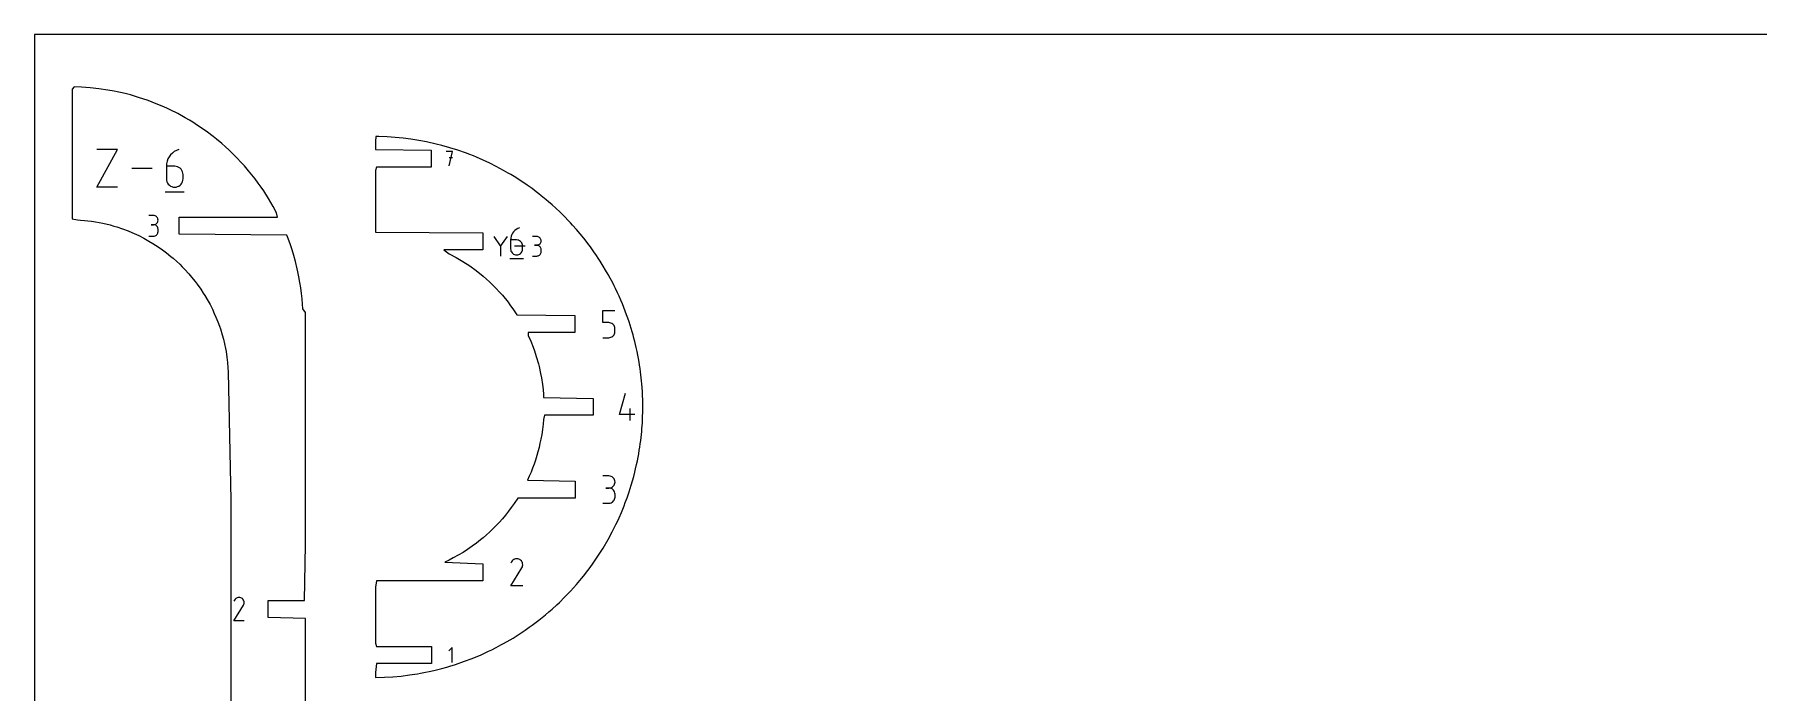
# Model space of a CAD drawing. Extents: x 0 to 1219, y 0 to 609.
# Drawn here: x 0 to 304.8, y 492.7 to 609 of the extents above; entities that cross this region are included whole.
import ezdxf

# ---------------------------------------------------------------- set-up
doc = ezdxf.new("R2010")
doc.units = 0

msp = doc.modelspace()

# ---------------------------------------------------------------- linework, layer by layer
at = {"layer": 'annotation', "color": 1}
for p, q in [((11.000138, 582.017109), (14.691417, 588.66508)), ((14.691417, 588.66508), (11.000138, 588.66508)), ((24.718922, 588.292864), (24.369663, 588.029485)), ((25.106999, 588.506513), (24.718922, 588.292864)), ((25.52991, 588.66508), (25.106999, 588.506513)), ((25.52991, 588.66508), (25.52991, 588.66508)), ((73.891268, 588.330586), (72.751278, 588.330586)), ((73.321354, 585.767016), (73.891268, 588.330586)), ((20.820028, 585.341094), (17.185031, 585.341094)), ((23.34508, 586.153986), (23.312391, 585.704636)), ((23.312391, 585.704636), (23.312391, 583.495038)), ((24.788653, 585.704636), (23.312391, 585.704636)), ((23.440489, 586.585723), (23.34508, 586.153986)), ((23.594636, 586.994494), (23.440489, 586.585723)), ((23.803537, 587.374947), (23.594636, 586.994494)), ((24.063207, 587.721728), (23.803537, 587.374947)), ((24.369663, 588.029485), (24.063207, 587.721728)), ((25.054162, 585.680941), (24.788653, 585.704636)), ((25.303997, 585.612606), (25.054162, 585.680941)), ((25.534002, 585.503749), (25.303997, 585.612606)), ((25.740023, 585.358493), (25.534002, 585.503749)), ((25.917903, 585.180959), (25.740023, 585.358493)), ((26.063487, 584.975268), (25.917903, 585.180959)), ((73.891268, 587.188989), (73.321354, 587.188989)), ((23.312391, 583.495038), (23.312391, 583.495038)), ((23.312391, 583.495038), (23.336226, 583.229472)), ((23.336226, 583.229472), (23.404925, 582.979483)), ((23.404925, 582.979483), (23.514282, 582.749256)), ((23.514282, 582.749256), (23.660089, 582.542973)), ((23.660089, 582.542973), (23.838141, 582.364816)), ((23.838141, 582.364816), (24.04423, 582.218968)), ((24.04423, 582.218968), (24.27415, 582.109613)), ((24.27415, 582.109613), (24.523693, 582.040932)), ((25.054162, 582.040932), (25.303997, 582.109613)), ((25.303997, 582.109613), (25.534002, 582.218968)), ((25.534002, 582.218968), (25.740023, 582.364816)), ((25.740023, 582.364816), (25.917903, 582.542973)), ((25.917903, 582.542973), (26.063487, 582.749256)), ((26.172621, 584.74554), (26.063487, 584.975268)), ((26.063487, 582.749256), (26.172621, 582.979483)), ((26.241148, 584.495897), (26.172621, 584.74554)), ((26.172621, 582.979483), (26.241148, 583.229472)), ((26.264914, 584.230459), (26.241148, 584.495897)), ((26.241148, 583.229472), (26.264914, 583.495038)), ((26.264914, 583.495038), (26.264914, 584.230459)), ((26.264914, 584.230459), (26.264914, 584.230459)), ((14.691417, 582.017109), (11.000138, 582.017109)), ((23.127494, 581.186113), (26.451479, 581.186113)), ((24.523693, 582.040932), (24.788653, 582.017109)), ((24.788653, 582.017109), (25.054162, 582.040932)), ((24.788653, 582.017109), (24.788653, 582.017109)), ((21.02289, 577.014168), (20.209131, 577.014168)), ((21.169247, 577.001031), (21.02289, 577.014168)), ((21.306964, 576.963173), (21.169247, 577.001031)), ((21.43375, 576.902922), (21.306964, 576.963173)), ((21.547314, 576.822607), (21.43375, 576.902922)), ((21.645367, 576.724556), (21.547314, 576.822607)), ((21.725618, 576.611097), (21.645367, 576.724556)), ((21.785775, 576.484558), (21.725618, 576.611097)), ((21.82355, 576.347269), (21.785775, 576.484558)), ((21.785775, 575.917339), (21.82355, 576.055161)), ((21.83665, 576.201557), (21.82355, 576.347269)), ((21.82355, 576.055161), (21.83665, 576.201557)), ((21.83665, 576.201557), (21.83665, 576.201557)), ((20.209131, 573.353972), (21.02289, 573.353972)), ((21.02289, 575.386648), (20.615436, 575.386648)), ((20.615436, 575.386648), (21.02289, 575.386648)), ((21.02289, 575.386648), (21.169247, 575.399788)), ((21.169247, 575.373511), (21.02289, 575.386648)), ((21.02289, 575.386648), (21.02289, 575.386648)), ((21.02289, 573.353972), (21.169247, 573.367101)), ((21.02289, 573.353972), (21.02289, 573.353972)), ((21.169247, 575.399788), (21.306964, 575.437668)), ((21.306964, 575.335653), (21.169247, 575.373511)), ((21.169247, 573.367101), (21.306964, 573.40494)), ((21.306964, 575.437668), (21.43375, 575.497978)), ((21.43375, 575.275403), (21.306964, 575.335653)), ((21.306964, 573.40494), (21.43375, 573.465166)), ((21.43375, 575.497978), (21.547314, 575.57841)), ((21.547314, 575.195087), (21.43375, 575.275403)), ((21.43375, 573.465166), (21.547314, 573.545457)), ((21.547314, 575.57841), (21.645367, 575.676654)), ((21.645367, 575.097036), (21.547314, 575.195087)), ((21.547314, 573.545457), (21.645367, 573.643489)), ((21.645367, 575.676654), (21.725618, 575.7904)), ((21.725618, 574.983577), (21.645367, 575.097036)), ((21.645367, 573.643489), (21.725618, 573.756941)), ((21.725618, 575.7904), (21.785775, 575.917339)), ((21.785775, 574.857038), (21.725618, 574.983577)), ((21.725618, 573.756941), (21.785775, 573.883489)), ((21.82355, 574.719749), (21.785775, 574.857038)), ((21.785775, 573.883489), (21.82355, 574.02081)), ((21.83665, 574.574037), (21.82355, 574.719749)), ((21.82355, 574.02081), (21.83665, 574.166583)), ((21.83665, 574.166583), (21.83665, 574.574037)), ((21.83665, 574.574037), (21.83665, 574.574037)), ((82.404913, 571.628002), (81.256293, 573.289063)), ((83.553316, 573.289063), (82.404913, 571.628002)), ((84.182178, 573.017409), (84.158576, 572.692967)), ((84.251066, 573.329134), (84.182178, 573.017409)), ((84.362364, 573.624277), (84.251066, 573.329134)), ((84.513195, 573.898973), (84.362364, 573.624277)), ((84.700683, 574.149358), (84.513195, 573.898973)), ((84.921952, 574.371566), (84.700683, 574.149358)), ((85.174126, 574.561732), (84.921952, 574.371566)), ((85.454327, 574.715992), (85.174126, 574.561732)), ((85.75968, 574.830481), (85.454327, 574.715992)), ((85.75968, 574.830481), (85.75968, 574.830481)), ((88.783542, 573.28496), (88.018875, 573.28496)), ((88.921069, 573.272615), (88.783542, 573.28496)), ((89.050478, 573.237041), (88.921069, 573.272615)), ((89.169615, 573.180425), (89.050478, 573.237041)), ((89.276328, 573.104956), (89.169615, 573.180425)), ((89.368466, 573.01282), (89.276328, 573.104956)), ((89.443875, 572.906205), (89.368466, 573.01282)), ((82.404913, 571.761673), (82.404913, 569.845363)), ((84.158576, 572.692967), (84.158576, 571.097583)), ((85.224473, 572.692967), (84.158576, 572.692967)), ((84.158576, 571.097583), (84.158576, 571.097583)), ((84.158576, 571.097583), (84.175785, 570.905837)), ((84.175785, 570.905837), (84.225387, 570.72534)), ((84.225387, 570.72534), (84.304346, 570.55911)), ((84.304346, 570.55911), (84.409622, 570.410168)), ((84.409622, 570.410168), (84.53818, 570.281534)), ((84.53818, 570.281534), (84.686981, 570.176229)), ((84.686981, 570.176229), (84.852989, 570.097271)), ((86.727893, 571.567213), (84.845055, 571.567213)), ((84.852989, 570.097271), (85.033165, 570.047682)), ((85.033165, 570.047682), (85.224473, 570.030481)), ((85.416177, 572.675859), (85.224473, 572.692967)), ((85.224473, 570.030481), (85.416177, 570.047682)), ((85.224473, 570.030481), (85.224473, 570.030481)), ((85.596564, 572.626519), (85.416177, 572.675859)), ((85.416177, 570.047682), (85.596564, 570.097271)), ((85.762634, 572.547922), (85.596564, 572.626519)), ((85.596564, 570.097271), (85.762634, 570.176229)), ((85.911386, 572.443044), (85.762634, 572.547922)), ((85.762634, 570.176229), (85.911386, 570.281534)), ((86.03982, 572.31486), (85.911386, 572.443044)), ((85.911386, 570.281534), (86.03982, 570.410168)), ((86.144935, 572.166345), (86.03982, 572.31486)), ((86.03982, 570.410168), (86.144935, 570.55911)), ((86.223733, 572.000476), (86.144935, 572.166345)), ((86.144935, 570.55911), (86.223733, 570.72534)), ((86.273211, 571.820227), (86.223733, 572.000476)), ((86.223733, 570.72534), (86.273211, 570.905837)), ((86.290371, 571.628575), (86.273211, 571.820227)), ((86.273211, 570.905837), (86.290371, 571.097583)), ((86.290371, 571.097583), (86.290371, 571.628575)), ((86.290371, 571.628575), (86.290371, 571.628575)), ((88.783542, 571.755626), (88.400669, 571.755626)), ((88.400669, 571.755626), (88.783542, 571.755626)), ((88.783542, 571.755626), (88.921069, 571.767973)), ((88.921069, 571.743282), (88.783542, 571.755626)), ((88.783542, 571.755626), (88.783542, 571.755626)), ((88.921069, 571.767973), (89.050478, 571.803568)), ((89.050478, 571.707708), (88.921069, 571.743282)), ((88.921069, 569.857916), (89.050478, 569.893472)), ((89.050478, 571.803568), (89.169615, 571.86024)), ((89.169615, 571.651092), (89.050478, 571.707708)), ((89.050478, 569.893472), (89.169615, 569.950065)), ((89.169615, 571.86024), (89.276328, 571.93582)), ((89.276328, 571.575622), (89.169615, 571.651092)), ((89.169615, 569.950065), (89.276328, 570.025512)), ((89.276328, 571.93582), (89.368466, 572.028136)), ((89.368466, 571.483486), (89.276328, 571.575622)), ((89.276328, 570.025512), (89.368466, 570.11763)), ((89.368466, 572.028136), (89.443875, 572.13502)), ((89.443875, 571.376872), (89.368466, 571.483486)), ((89.368466, 570.11763), (89.443875, 570.224237)), ((89.500403, 572.787301), (89.443875, 572.906205)), ((89.443875, 572.13502), (89.500403, 572.254301)), ((89.500403, 571.257967), (89.443875, 571.376872)), ((89.443875, 570.224237), (89.500403, 570.34315)), ((89.535899, 572.658294), (89.500403, 572.787301)), ((89.500403, 572.254301), (89.535899, 572.383808)), ((89.535899, 571.12896), (89.500403, 571.257967)), ((89.500403, 570.34315), (89.535899, 570.472187)), ((89.548209, 572.521373), (89.535899, 572.658294)), ((89.535899, 572.383808), (89.548209, 572.521373)), ((89.548209, 570.992039), (89.535899, 571.12896)), ((89.535899, 570.472187), (89.548209, 570.609166)), ((89.548209, 572.521373), (89.548209, 572.521373)), ((89.548209, 570.609166), (89.548209, 570.992039)), ((89.548209, 570.992039), (89.548209, 570.992039)), ((84.025075, 569.430481), (86.425075, 569.430481)), ((88.018875, 569.845579), (88.783542, 569.845579)), ((88.783542, 569.845579), (88.921069, 569.857916)), ((88.783542, 569.845579), (88.783542, 569.845579)), ((100.470558, 558.074647), (100.470558, 560.212162)), ((100.470558, 560.212162), (102.602353, 560.212162)), ((101.536455, 558.074647), (100.470558, 558.074647)), ((101.727842, 558.057539), (101.536455, 558.074647)), ((101.908061, 558.008199), (101.727842, 558.057539)), ((102.074081, 557.929602), (101.908061, 558.008199)), ((102.222872, 557.824724), (102.074081, 557.929602)), ((102.351405, 557.69654), (102.222872, 557.824724)), ((102.45665, 557.548026), (102.351405, 557.69654)), ((100.470558, 555.412162), (101.536455, 555.412162)), ((101.536455, 555.412162), (101.727763, 555.429362)), ((101.536455, 555.412162), (101.536455, 555.412162)), ((101.727763, 555.429362), (101.907939, 555.478952)), ((101.907939, 555.478952), (102.073947, 555.557909)), ((102.073947, 555.557909), (102.222748, 555.663215)), ((102.222748, 555.663215), (102.351306, 555.791848)), ((102.351306, 555.791848), (102.456583, 555.94079)), ((102.456583, 555.94079), (102.535541, 556.10702)), ((102.535576, 557.382156), (102.45665, 557.548026)), ((102.535541, 556.10702), (102.585143, 556.287518)), ((102.585153, 557.201908), (102.535576, 557.382156)), ((102.585143, 556.287518), (102.602353, 556.479263)), ((102.602353, 557.010255), (102.585153, 557.201908)), ((102.602353, 556.479263), (102.602353, 557.010255)), ((102.602353, 557.010255), (102.602353, 557.010255)), ((103.435228, 541.860943), (104.49962, 545.593842)), ((105.301526, 540.793842), (105.301526, 542.925637)), ((106.100423, 541.860943), (103.435228, 541.860943)), ((101.554935, 530.969953), (100.489037, 530.969953)), ((101.746639, 530.952746), (101.554935, 530.969953)), ((101.927026, 530.903158), (101.746639, 530.952746)), ((102.093095, 530.824239), (101.927026, 530.903158)), ((102.241847, 530.719039), (102.093095, 530.824239)), ((102.370281, 530.590607), (102.241847, 530.719039)), ((102.475397, 530.441994), (102.370281, 530.590607)), ((102.554194, 530.276248), (102.475397, 530.441994)), ((102.603673, 530.096421), (102.554194, 530.276248)), ((101.554935, 528.838159), (101.021233, 528.838159)), ((101.021233, 528.838159), (101.554935, 528.838159)), ((101.554935, 528.838159), (101.746639, 528.85537)), ((101.746639, 528.820951), (101.554935, 528.838159)), ((101.554935, 528.838159), (101.554935, 528.838159)), ((101.746639, 528.85537), (101.927026, 528.904987)), ((101.927026, 528.771364), (101.746639, 528.820951)), ((101.927026, 528.904987), (102.093095, 528.983984)), ((102.093095, 528.692444), (101.927026, 528.771364)), ((102.093095, 528.983984), (102.241847, 529.089337)), ((102.241847, 528.587244), (102.093095, 528.692444)), ((102.241847, 529.089337), (102.370281, 529.218021)), ((102.370281, 528.458812), (102.241847, 528.587244)), ((102.370281, 529.218021), (102.475397, 529.36701)), ((102.475397, 528.310199), (102.370281, 528.458812)), ((102.475397, 529.36701), (102.554194, 529.53328)), ((102.554194, 528.144453), (102.475397, 528.310199)), ((102.554194, 529.53328), (102.603673, 529.713805)), ((102.603673, 527.964626), (102.554194, 528.144453)), ((102.620832, 529.905561), (102.603673, 530.096421)), ((102.603673, 529.713805), (102.620832, 529.905561)), ((102.620832, 527.773766), (102.603673, 527.964626)), ((102.603673, 527.049126), (102.620832, 527.240065)), ((102.620832, 529.905561), (102.620832, 529.905561)), ((102.620832, 527.240065), (102.620832, 527.773766)), ((102.620832, 527.773766), (102.620832, 527.773766)), ((100.489037, 526.175673), (101.554935, 526.175673)), ((101.554935, 526.175673), (101.746639, 526.19287)), ((101.554935, 526.175673), (101.554935, 526.175673)), ((101.746639, 526.19287), (101.927026, 526.242433)), ((101.927026, 526.242433), (102.093095, 526.32132)), ((102.093095, 526.32132), (102.241847, 526.426488)), ((102.241847, 526.426488), (102.370281, 526.554895)), ((102.370281, 526.554895), (102.475397, 526.703498)), ((102.475397, 526.703498), (102.554194, 526.869256)), ((102.554194, 526.869256), (102.603673, 527.049126)), ((84.31886, 515.823462), (84.178887, 515.554956)), ((84.429939, 515.980974), (84.31886, 515.823462)), ((84.56321, 516.112461), (84.429939, 515.980974)), ((84.714618, 516.216868), (84.56321, 516.112461)), ((84.88011, 516.293143), (84.714618, 516.216868)), ((85.055634, 516.340233), (84.88011, 516.293143)), ((85.237137, 516.357085), (85.055634, 516.340233)), ((85.420564, 516.342647), (85.237137, 516.357085)), ((85.601863, 516.295865), (85.420564, 516.342647)), ((85.776981, 516.215686), (85.601863, 516.295865)), ((85.933605, 516.104468), (85.776981, 516.215686)), ((85.776981, 516.215686), (85.776981, 516.215686)), ((86.06456, 515.971007), (85.933605, 516.104468)), ((86.168681, 515.819393), (86.06456, 515.971007)), ((86.244803, 515.653717), (86.168681, 515.819393)), ((86.291764, 515.478069), (86.244803, 515.653717)), ((86.246024, 514.932197), (86.293538, 515.113219)), ((86.308397, 515.296539), (86.291764, 515.478069)), ((86.293538, 515.113219), (86.308397, 515.296539)), ((84.175877, 511.557163), (86.145725, 514.728366)), ((86.145725, 514.728366), (86.14808, 514.73128)), ((86.145725, 514.728366), (86.145725, 514.728366)), ((86.14808, 514.73128), (86.150339, 514.734219)), ((86.150339, 514.734219), (86.152515, 514.737207)), ((86.152515, 514.737207), (86.154625, 514.74027)), ((86.154625, 514.74027), (86.156682, 514.743431)), ((86.156682, 514.743431), (86.158703, 514.746717)), ((86.158703, 514.746717), (86.160701, 514.750151)), ((86.160701, 514.750151), (86.162691, 514.753759)), ((86.162691, 514.753759), (86.164689, 514.757565)), ((86.164689, 514.757565), (86.246024, 514.932197)), ((86.164689, 514.757565), (86.164689, 514.757565)), ((35.357949, 509.054206), (35.237841, 508.823806)), ((35.453264, 509.189364), (35.357949, 509.054206)), ((35.56762, 509.30219), (35.453264, 509.189364)), ((35.697541, 509.391779), (35.56762, 509.30219)), ((35.839547, 509.45723), (35.697541, 509.391779)), ((35.990161, 509.497637), (35.839547, 509.45723)), ((36.145904, 509.512098), (35.990161, 509.497637)), ((36.303299, 509.499708), (36.145904, 509.512098)), ((36.458869, 509.459565), (36.303299, 509.499708)), ((36.609134, 509.390765), (36.458869, 509.459565)), ((36.74353, 509.295331), (36.609134, 509.390765)), ((36.609134, 509.390765), (36.609134, 509.390765)), ((36.8559, 509.180811), (36.74353, 509.295331)), ((36.945244, 509.050714), (36.8559, 509.180811)), ((37.010563, 508.908551), (36.945244, 509.050714)), ((86.307672, 511.557163), (84.175877, 511.557163)), ((35.235258, 505.393378), (36.925546, 508.114525)), ((36.925546, 508.114525), (36.927567, 508.117026)), ((36.925546, 508.114525), (36.925546, 508.114525)), ((36.927567, 508.117026), (36.929505, 508.119547)), ((36.929505, 508.119547), (36.931372, 508.122112)), ((36.931372, 508.122112), (36.933183, 508.12474)), ((36.933183, 508.12474), (36.934948, 508.127453)), ((36.934948, 508.127453), (36.936682, 508.130272)), ((36.936682, 508.130272), (36.938396, 508.133219)), ((36.938396, 508.133219), (36.940104, 508.136314)), ((36.940104, 508.136314), (36.941819, 508.13958)), ((36.941819, 508.13958), (37.011611, 508.289429)), ((36.941819, 508.13958), (36.941819, 508.13958)), ((37.050859, 508.757831), (37.010563, 508.908551)), ((37.011611, 508.289429), (37.052382, 508.44476)), ((37.065131, 508.602064), (37.050859, 508.757831)), ((37.052382, 508.44476), (37.065131, 508.602064)), ((37.06451, 505.393378), (35.235258, 505.393378)), ((73.836337, 500.685856), (73.237439, 500.086788)), ((73.836337, 497.99191), (73.836337, 500.685856))]:
    msp.add_line(p, q, dxfattribs=at)
at = {"layer": 'boundary', "color": 5}
for p, q in [((7.018888, 599.751689), (6.6675, 599.335438)), ((6.6675, 599.335438), (6.6675, 596.833655)), ((8.301111, 599.705002), (7.018888, 599.751689)), ((9.824464, 599.592948), (8.301111, 599.705002)), ((11.380378, 599.419189), (9.824464, 599.592948)), ((12.970109, 599.17947), (11.380378, 599.419189)), ((14.086742, 598.978997), (12.970109, 599.17947)), ((14.595226, 598.869104), (14.086742, 598.978997)), ((15.526262, 598.667889), (14.595226, 598.869104)), ((16.257601, 598.48282), (15.526262, 598.667889)), ((16.957921, 598.305593), (16.257601, 598.48282)), ((18.380557, 597.892388), (16.957921, 598.305593)), ((20.121403, 597.308178), (18.380557, 597.892388)), ((6.6675, 596.833655), (6.6675, 594.352838)), ((6.6675, 594.352838), (6.6675, 593.767638)), ((21.515796, 596.772586), (20.121403, 597.308178)), ((22.582481, 596.330029), (21.515796, 596.772586)), ((23.392189, 595.961096), (22.582481, 596.330029)), ((23.957252, 595.703637), (23.392189, 595.961096)), ((25.335435, 595.016867), (23.957252, 595.703637)), ((26.661132, 594.284499), (25.335435, 595.016867)), ((27.42036, 593.831152), (26.661132, 594.284499)), ((6.6675, 593.767638), (6.6675, 591.932156)), ((6.6675, 591.932156), (6.6675, 591.097278)), ((27.987989, 593.492214), (27.42036, 593.831152)), ((28.842891, 592.942549), (27.987989, 593.492214)), ((29.654336, 592.390583), (28.842891, 592.942549)), ((30.586026, 591.731628), (29.654336, 592.390583)), ((31.581017, 590.97829), (30.586026, 591.731628)), ((6.6675, 591.097278), (6.6675, 589.568551)), ((6.6675, 589.568551), (6.6675, 588.323916)), ((6.6675, 588.323916), (6.6675, 587.259267)), ((32.177179, 590.497995), (31.581017, 590.97829)), ((33.102672, 589.729864), (32.177179, 590.497995)), ((33.77286, 589.136921), (33.102672, 589.729864)), ((34.327852, 588.63219), (33.77286, 589.136921)), ((35.592341, 587.404421), (34.327852, 588.63219)), ((60.329996, 590.991456), (60.288522, 590.098008)), ((60.288522, 590.098008), (60.288522, 588.698801)), ((60.288522, 588.698801), (70.117212, 588.548801)), ((60.886498, 590.975614), (60.329996, 590.991456)), ((62.327985, 590.918431), (60.886498, 590.975614)), ((63.753354, 590.819164), (62.327985, 590.918431)), ((65.161822, 590.67915), (63.753354, 590.819164)), ((66.552631, 590.499732), (65.161822, 590.67915)), ((67.924985, 590.282235), (66.552631, 590.499732)), ((69.27817, 590.02801), (67.924985, 590.282235)), ((70.995381, 589.643094), (69.27817, 590.02801)), ((70.117212, 588.548801), (70.117212, 585.548801)), ((72.001579, 589.39055), (70.995381, 589.643094)), ((73.414005, 588.989807), (72.001579, 589.39055)), ((74.815034, 588.545703), (73.414005, 588.989807)), ((76.203503, 588.058623), (74.815034, 588.545703)), ((6.6675, 587.259267), (6.6675, 586.245728)), ((6.6675, 586.245728), (6.6675, 585.001786)), ((36.7068, 586.223958), (35.592341, 587.404421)), ((37.111538, 585.768789), (36.7068, 586.223958)), ((37.85862, 584.902258), (37.111538, 585.768789)), ((60.438523, 585.548801), (60.288523, 584.944139)), ((70.117212, 585.548801), (60.438523, 585.548801)), ((76.947243, 587.772084), (76.203503, 588.058623)), ((77.578274, 587.528968), (76.947243, 587.772084)), ((78.145166, 587.290613), (77.578274, 587.528968)), ((79.31863, 586.783519), (78.145166, 587.290613)), ((80.467119, 586.252455), (79.31863, 586.783519)), ((81.609011, 585.688383), (80.467119, 586.252455)), ((82.917677, 584.985163), (81.609011, 585.688383)), ((6.6675, 585.001786), (6.6675, 584.208516)), ((6.6675, 584.208516), (6.6675, 582.793901)), ((6.6675, 582.793901), (6.6675, 582.210336)), ((6.6675, 582.210336), (6.6675, 580.249456)), ((38.413463, 584.21957), (37.85862, 584.902258)), ((38.984048, 583.494131), (38.413463, 584.21957)), ((39.537841, 582.747704), (38.984048, 583.494131)), ((40.082127, 581.988149), (39.537841, 582.747704)), ((60.288523, 584.944139), (60.288522, 583.867774)), ((60.288522, 583.867774), (60.288523, 582.402466)), ((60.288523, 582.402466), (60.288523, 580.943624)), ((83.753932, 584.502799), (82.917677, 584.985163)), ((84.207048, 584.241438), (83.753932, 584.502799)), ((84.796265, 583.877608), (84.207048, 584.241438)), ((85.811691, 583.236512), (84.796265, 583.877608)), ((87.073237, 582.389274), (85.811691, 583.236512)), ((87.948874, 581.765963), (87.073237, 582.389274)), ((6.6675, 580.249456), (6.6675, 578.324285)), ((40.516903, 581.345219), (40.082127, 581.988149)), ((41.376962, 580.00516), (40.516903, 581.345219)), ((42.192694, 578.622307), (41.376962, 580.00516)), ((60.288523, 580.943624), (60.288523, 579.932116)), ((60.288523, 579.932116), (60.288523, 579.18646)), ((60.288523, 579.18646), (60.288523, 577.532153)), ((88.68999, 581.204483), (87.948874, 581.765963)), ((89.150581, 580.855531), (88.68999, 581.204483)), ((89.593412, 580.498942), (89.150581, 580.855531)), ((90.469161, 579.786716), (89.593412, 580.498942)), ((90.859351, 579.453134), (90.469161, 579.786716)), ((91.479642, 578.915659), (90.859351, 579.453134)), ((6.6675, 578.324285), (6.6675, 576.433443)), ((6.6675, 576.433443), (7.617483, 576.22182)), ((7.617483, 576.22182), (8.143973, 576.197087)), ((8.143973, 576.197087), (8.862899, 576.129483)), ((8.862899, 576.129483), (9.454879, 576.073827)), ((9.454879, 576.073827), (10.069249, 575.987022)), ((10.069249, 575.987022), (10.762332, 575.889084)), ((25.604053, 573.686138), (25.604053, 576.686138)), ((25.604053, 576.686138), (42.984429, 576.686138)), ((42.800235, 577.488221), (42.192694, 578.622307)), ((42.984429, 576.686138), (42.800235, 577.488221)), ((60.288523, 577.532153), (60.288523, 575.201531)), ((92.133654, 578.314502), (91.479642, 578.915659)), ((92.924168, 577.570238), (92.133654, 578.314502)), ((93.70315, 576.81041), (92.924168, 577.570238)), ((94.420401, 576.059), (93.70315, 576.81041)), ((94.772997, 575.689615), (94.420401, 576.059)), ((10.762332, 575.889084), (12.064991, 575.643062)), ((12.064991, 575.643062), (13.361459, 575.336024)), ((13.361459, 575.336024), (14.003496, 575.152843)), ((14.003496, 575.152843), (14.535219, 574.995711)), ((14.535219, 574.995711), (15.55966, 574.646753)), ((15.55966, 574.646753), (16.553953, 574.270173)), ((16.553953, 574.270173), (17.200251, 574.012964)), ((17.200251, 574.012964), (18.449986, 573.449946)), ((18.449986, 573.449946), (19.34975, 572.979562)), ((19.34975, 572.979562), (20.217511, 572.496286)), ((44.599431, 573.536138), (25.604053, 573.686138)), ((44.820515, 572.972394), (44.599431, 573.536138)), ((45.241809, 571.808706), (44.820515, 572.972394)), ((60.288523, 575.201531), (60.288523, 574.080481)), ((60.288523, 574.080481), (79.225075, 573.930481)), ((79.225075, 573.930481), (79.225075, 570.930481)), ((95.127001, 575.296724), (94.772997, 575.689615)), ((95.813716, 574.53424), (95.127001, 575.296724)), ((96.458103, 573.764761), (95.813716, 574.53424)), ((97.083752, 572.99922), (96.458103, 573.764761)), ((97.490608, 572.484467), (97.083752, 572.99922)), ((20.217511, 572.496286), (20.935016, 572.080034)), ((20.935016, 572.080034), (21.866028, 571.471297)), ((21.866028, 571.471297), (22.642947, 570.924483)), ((22.642947, 570.924483), (23.349634, 570.410995)), ((23.349634, 570.410995), (24.113548, 569.784926)), ((45.535644, 570.91248), (45.241809, 571.808706)), ((45.83939, 569.921328), (45.535644, 570.91248)), ((46.1338, 568.86202), (45.83939, 569.921328)), ((79.225075, 570.930481), (72.334446, 570.930481)), ((72.334446, 570.930481), (73.324876, 570.239664)), ((73.324876, 570.239664), (74.556038, 569.586492)), ((97.804329, 572.080895), (97.490608, 572.484467)), ((98.255787, 571.465381), (97.804329, 572.080895)), ((98.873857, 570.612711), (98.255787, 571.465381)), ((99.327202, 569.945517), (98.873857, 570.612711)), ((99.668386, 569.443404), (99.327202, 569.945517)), ((24.113548, 569.784926), (24.530557, 569.440795)), ((24.530557, 569.440795), (25.183372, 568.857031)), ((25.183372, 568.857031), (25.692211, 568.380675)), ((25.692211, 568.380675), (26.107847, 567.960507)), ((26.107847, 567.960507), (26.595681, 567.467369)), ((26.595681, 567.467369), (27.301621, 566.679659)), ((46.438413, 567.598274), (46.1338, 568.86202)), ((46.557524, 567.073307), (46.438413, 567.598274)), ((46.745838, 566.15856), (46.557524, 567.073307)), ((74.556038, 569.586492), (75.723915, 568.904728)), ((75.723915, 568.904728), (76.970656, 568.08396)), ((76.970656, 568.08396), (78.081534, 567.28556)), ((78.081534, 567.28556), (79.313233, 566.295235)), ((100.010048, 568.909789), (99.668386, 569.443404)), ((100.551, 568.048765), (100.010048, 568.909789)), ((100.96349, 567.351336), (100.551, 568.048765)), ((101.399676, 566.598825), (100.96349, 567.351336)), ((27.301621, 566.679659), (27.777284, 566.135846)), ((27.777284, 566.135846), (28.391827, 565.355985)), ((28.391827, 565.355985), (28.777846, 564.856263)), ((28.777846, 564.856263), (29.382399, 563.995032)), ((29.382399, 563.995032), (29.84131, 563.301794)), ((46.929977, 565.148727), (46.745838, 566.15856)), ((47.068345, 564.230321), (46.929977, 565.148727)), ((47.197254, 563.223839), (47.068345, 564.230321)), ((79.313233, 566.295235), (79.929964, 565.757415)), ((79.929964, 565.757415), (80.454431, 565.281981)), ((80.454431, 565.281981), (81.450404, 564.309864)), ((81.450404, 564.309864), (82.344434, 563.34225)), ((101.771054, 565.917398), (101.399676, 566.598825)), ((102.213713, 565.087589), (101.771054, 565.917398)), ((102.462182, 564.591494), (102.213713, 565.087589)), ((102.700158, 564.105419), (102.462182, 564.591494)), ((103.06061, 563.359849), (102.700158, 564.105419)), ((29.84131, 563.301794), (30.122294, 562.862917)), ((30.122294, 562.862917), (30.68555, 561.886197)), ((30.68555, 561.886197), (31.026634, 561.27676)), ((31.026634, 561.27676), (31.441214, 560.444456)), ((47.299494, 562.253772), (47.197254, 563.223839)), ((47.375241, 561.344598), (47.299494, 562.253772)), ((47.425699, 560.54216), (47.375241, 561.344598)), ((82.344434, 563.34225), (82.714939, 562.933902)), ((82.714939, 562.933902), (83.743317, 561.67468)), ((83.743317, 561.67468), (84.054894, 561.249061)), ((84.054894, 561.249061), (84.697314, 560.366195)), ((103.342942, 562.729487), (103.06061, 563.359849)), ((103.639877, 562.062781), (103.342942, 562.729487)), ((103.918084, 561.396522), (103.639877, 562.062781)), ((104.180939, 560.742234), (103.918084, 561.396522)), ((104.441442, 560.085608), (104.180939, 560.742234)), ((31.441214, 560.444456), (31.783082, 559.708474)), ((31.783082, 559.708474), (32.073553, 559.062901)), ((32.073553, 559.062901), (32.406366, 558.22041)), ((32.406366, 558.22041), (32.681582, 557.458083)), ((47.909403, 559.844847), (47.425699, 560.54216)), ((47.91076, 554.519369), (47.909403, 559.844847)), ((84.697314, 560.366195), (85.288151, 559.462162)), ((85.288151, 559.462162), (95.537057, 559.312162)), ((95.537057, 559.312162), (95.537057, 556.312161)), ((104.663675, 559.468636), (104.441442, 560.085608)), ((104.884153, 558.846875), (104.663675, 559.468636)), ((105.110484, 558.19691), (104.884153, 558.846875)), ((105.287394, 557.634731), (105.110484, 558.19691)), ((32.681582, 557.458083), (32.858519, 556.953403)), ((32.858519, 556.953403), (33.1805, 555.930212)), ((33.1805, 555.930212), (33.38936, 555.130723)), ((33.38936, 555.130723), (33.578327, 554.328126)), ((95.537057, 556.312161), (87.267894, 556.312162)), ((87.267894, 556.312162), (87.28969, 555.800559)), ((87.28969, 555.800559), (87.73927, 554.786343)), ((87.73927, 554.786343), (88.149848, 553.728584)), ((105.470319, 557.041065), (105.287394, 557.634731)), ((105.644444, 556.463866), (105.470319, 557.041065)), ((105.806906, 555.8924), (105.644444, 556.463866)), ((105.956709, 555.322795), (105.806906, 555.8924)), ((106.098864, 554.76731), (105.956709, 555.322795)), ((106.233716, 554.224801), (106.098864, 554.76731)), ((33.578327, 554.328126), (33.747861, 553.516701)), ((33.747861, 553.516701), (33.855747, 552.955313)), ((33.855747, 552.955313), (34.008215, 551.987325)), ((34.008215, 551.987325), (34.125543, 551.031587)), ((47.905645, 534.260047), (47.91076, 554.519369)), ((88.149848, 553.728584), (88.376005, 553.090641)), ((88.376005, 553.090641), (88.708409, 552.097435)), ((88.708409, 552.097435), (89.072102, 550.805385)), ((106.36649, 553.661495), (106.233716, 554.224801)), ((106.507319, 552.996688), (106.36649, 553.661495)), ((106.636875, 552.353991), (106.507319, 552.996688)), ((106.755918, 551.73128), (106.636875, 552.353991)), ((106.869042, 551.103436), (106.755918, 551.73128)), ((34.125543, 551.031587), (34.20596, 550.073676)), ((34.20596, 550.073676), (34.239232, 549.366755)), ((34.239232, 549.366755), (34.693292, 526.686174)), ((89.072102, 550.805385), (89.192861, 550.310666)), ((89.192861, 550.310666), (89.464598, 549.103425)), ((89.464598, 549.103425), (89.61447, 548.314339)), ((106.958866, 550.538369), (106.869042, 551.103436)), ((107.042643, 549.964808), (106.958866, 550.538369)), ((107.118812, 549.404504), (107.042643, 549.964808)), ((107.187757, 548.856095), (107.118812, 549.404504)), ((107.249808, 548.318307), (107.187757, 548.856095)), ((89.61447, 548.314339), (89.791253, 547.140617)), ((89.791253, 547.140617), (89.893858, 546.250897)), ((89.893858, 546.250897), (89.97035, 545.367717)), ((107.30526, 547.789961), (107.249808, 548.318307)), ((107.358502, 547.220695), (107.30526, 547.789961)), ((107.404391, 546.661105), (107.358502, 547.220695)), ((107.457448, 545.801347), (107.404391, 546.661105)), ((107.483834, 545.253019), (107.457448, 545.801347)), ((89.97035, 545.367717), (90.000621, 544.843842)), ((90.000621, 544.843842), (98.768427, 544.693842)), ((98.768427, 544.693842), (98.768427, 541.693842)), ((107.512793, 544.373996), (107.483834, 545.253019)), ((107.524172, 543.780865), (107.512793, 544.373996)), ((107.520522, 542.317969), (107.526897, 542.923857)), ((107.526897, 542.923857), (107.524172, 543.780865)), ((89.893858, 540.100997), (89.791253, 539.211277)), ((89.97035, 540.984178), (89.893858, 540.100997)), ((90.152682, 541.693842), (89.97035, 540.984178)), ((98.768427, 541.693842), (90.152682, 541.693842)), ((107.376613, 539.330207), (107.415556, 539.83967)), ((107.415556, 539.83967), (107.449024, 540.386871)), ((107.449024, 540.386871), (107.475675, 540.911344)), ((107.475675, 540.911344), (107.496543, 541.426092)), ((107.496543, 541.426092), (107.520522, 542.317969)), ((89.358154, 536.751346), (89.183295, 536.002052)), ((89.516672, 537.505971), (89.358154, 536.751346)), ((89.661965, 538.313058), (89.516672, 537.505971)), ((89.791253, 539.211277), (89.661965, 538.313058)), ((107.001727, 536.093101), (107.081654, 536.659859)), ((107.081654, 536.659859), (107.154168, 537.214053)), ((107.154168, 537.214053), (107.219627, 537.757)), ((107.219627, 537.757), (107.278348, 538.289928)), ((107.278348, 538.289928), (107.330596, 538.813965)), ((107.330596, 538.813965), (107.376613, 539.330207)), ((47.905645, 518.823363), (47.905645, 534.260047)), ((88.55606, 533.783507), (88.305575, 533.062574)), ((88.811011, 534.592863), (88.55606, 533.783507)), ((88.992634, 535.256259), (88.811011, 534.592863)), ((89.183295, 536.002052), (88.992634, 535.256259)), ((106.438364, 533.016762), (106.573456, 533.670234)), ((106.573456, 533.670234), (106.697669, 534.302689)), ((106.697669, 534.302689), (106.811704, 534.916125)), ((106.811704, 534.916125), (106.913996, 535.512374)), ((106.913996, 535.512374), (107.001727, 536.093101)), ((87.44972, 530.912325), (87.134897, 530.225522)), ((87.772019, 531.642395), (87.44972, 530.912325)), ((88.040589, 532.339643), (87.772019, 531.642395)), ((88.305575, 533.062574), (88.040589, 532.339643)), ((105.711425, 530.104581), (105.92801, 530.906725)), ((105.92801, 530.906725), (106.115368, 531.637606)), ((106.115368, 531.637606), (106.267589, 532.257046)), ((106.267589, 532.257046), (106.438364, 533.016762)), ((87.134897, 530.225522), (95.555537, 530.075522)), ((95.555537, 530.075522), (95.555537, 527.075522)), ((104.75567, 527.132566), (104.932606, 527.631203)), ((104.932606, 527.631203), (105.110484, 528.148456)), ((105.110484, 528.148456), (105.303558, 528.760181)), ((105.303558, 528.760181), (105.485125, 529.346967)), ((105.485125, 529.346967), (105.711425, 530.104581)), ((34.693292, 526.686174), (34.692122, 522.076306)), ((83.783783, 524.730249), (83.235017, 524.054811)), ((84.258513, 525.382655), (83.783783, 524.730249)), ((84.790879, 526.121006), (84.258513, 525.382655)), ((85.461294, 527.075522), (84.790879, 526.121006)), ((95.555537, 527.075522), (85.461294, 527.075522)), ((103.323835, 523.567234), (103.735241, 524.497413)), ((103.735241, 524.497413), (104.230282, 525.721362)), ((104.230282, 525.721362), (104.441441, 526.260333)), ((104.441441, 526.260333), (104.75567, 527.132566)), ((34.692122, 522.076306), (34.692122, 520.418075)), ((80.889792, 521.494861), (80.454431, 521.069916)), ((81.573936, 522.167699), (80.889792, 521.494861)), ((82.113292, 522.75706), (81.573936, 522.167699)), ((82.714939, 523.417995), (82.113292, 522.75706)), ((83.235017, 524.054811), (82.714939, 523.417995)), ((102.133386, 521.101107), (102.770845, 522.378299)), ((102.770845, 522.378299), (102.992457, 522.836375)), ((102.992457, 522.836375), (103.323835, 523.567234)), ((34.692122, 520.418075), (34.692122, 494.785833)), ((47.755645, 508.952805), (47.905645, 518.823363)), ((77.360458, 518.54809), (76.57053, 518.00364)), ((78.151579, 519.118533), (77.360458, 518.54809)), ((78.854569, 519.686249), (78.151579, 519.118533)), ((79.313233, 520.05666), (78.854569, 519.686249)), ((79.929964, 520.594482), (79.313233, 520.05666)), ((80.454431, 521.069916), (79.929964, 520.594482)), ((99.468281, 516.601154), (100.512511, 518.229114)), ((100.512511, 518.229114), (101.389609, 519.723039)), ((101.389609, 519.723039), (102.133386, 521.101107)), ((73.324876, 516.112229), (72.515497, 515.724878)), ((72.515497, 515.724878), (79.242377, 515.457202)), ((74.026393, 516.484404), (73.324876, 516.112229)), ((74.904714, 516.96894), (74.026393, 516.484404)), ((75.771722, 517.476036), (74.904714, 516.96894)), ((76.57053, 518.00364), (75.771722, 517.476036)), ((79.242377, 515.457202), (79.242377, 512.457202)), ((98.214445, 514.817186), (98.752575, 515.557313)), ((98.752575, 515.557313), (99.468281, 516.601154)), ((60.438523, 512.457202), (60.288523, 511.338569)), ((79.242377, 512.457202), (60.438523, 512.457202)), ((95.813716, 511.812778), (96.689394, 512.850214)), ((96.689394, 512.850214), (97.038085, 513.285322)), ((97.038085, 513.285322), (97.804329, 514.262737)), ((97.804329, 514.262737), (98.214445, 514.817186)), ((41.298884, 505.952805), (41.298884, 508.952805)), ((41.298884, 508.952805), (47.755645, 508.952805)), ((60.288523, 511.338569), (60.288523, 509.272101)), ((60.288523, 509.272101), (60.288523, 507.162889)), ((92.784953, 508.635442), (93.70315, 509.536567)), ((93.70315, 509.536567), (94.758132, 510.633694)), ((94.758132, 510.633694), (95.813716, 511.812778)), ((47.905645, 505.802805), (41.298884, 505.952805)), ((60.288523, 507.162889), (60.288523, 506.416846)), ((60.288523, 506.416846), (60.288523, 505.404804)), ((89.133002, 505.469361), (90.327823, 506.437009)), ((90.327823, 506.437009), (90.94192, 506.965492)), ((90.94192, 506.965492), (91.479642, 507.428245)), ((91.479642, 507.428245), (92.351634, 508.224292)), ((92.351634, 508.224292), (92.784953, 508.635442)), ((47.905645, 493.238548), (47.905645, 505.802805)), ((60.288523, 503.945263), (60.288522, 502.479155)), ((60.288523, 505.404804), (60.288523, 503.945263)), ((84.588692, 502.332154), (85.476084, 502.883443)), ((85.476084, 502.883443), (86.723694, 503.711296)), ((86.723694, 503.711296), (87.448014, 504.223637)), ((87.448014, 504.223637), (87.948874, 504.577916)), ((87.948874, 504.577916), (89.133002, 505.469361)), ((60.288522, 502.479155), (60.288522, 501.402253)), ((60.288522, 501.402253), (60.438522, 500.838883)), ((60.438522, 500.838883), (70.169709, 500.838883)), ((70.169709, 500.838883), (70.169709, 497.838883)), ((78.938208, 499.384163), (80.282154, 500.001067)), ((80.282154, 500.001067), (80.833702, 500.274707)), ((80.833702, 500.274707), (81.609011, 500.659357)), ((81.609011, 500.659357), (82.45857, 501.113218)), ((82.45857, 501.113218), (82.917677, 501.35849)), ((82.917677, 501.35849), (84.094577, 502.033376)), ((84.094577, 502.033376), (84.588692, 502.332154)), ((60.438522, 497.838883), (60.288522, 496.245471)), ((70.169709, 497.838883), (60.438522, 497.838883)), ((70.578943, 496.601406), (71.3222, 496.786952)), ((71.3222, 496.786952), (72.001579, 496.956553)), ((72.001579, 496.956553), (72.881711, 497.204939)), ((72.881711, 497.204939), (73.414005, 497.355157)), ((73.414005, 497.355157), (74.450423, 497.681925)), ((74.450423, 497.681925), (76.027862, 498.220065)), ((76.027862, 498.220065), (77.349778, 498.72062)), ((77.349778, 498.72062), (78.938208, 499.384163)), ((34.692122, 494.785833), (34.693777, 478.278682)), ((60.288522, 496.245471), (60.288523, 495.351141)), ((60.288523, 495.351141), (61.895268, 495.396924)), ((61.895268, 495.396924), (63.354154, 495.486455)), ((63.354154, 495.486455), (64.81, 495.620658)), ((64.81, 495.620658), (66.261608, 495.799416)), ((66.261608, 495.799416), (67.707764, 496.022592)), ((67.707764, 496.022592), (68.232817, 496.120124)), ((68.232817, 496.120124), (69.147284, 496.289996)), ((69.147284, 496.289996), (69.772395, 496.425969)), ((69.772395, 496.425969), (70.578943, 496.601406)), ((47.905645, 483.090417), (47.905645, 493.238548))]:
    msp.add_line(p, q, dxfattribs=at)
at = {"layer": 'frame', "color": 5}
for p, q in [((1219, 609), (0, 609)), ((0, 609), (0, 0))]:
    msp.add_line(p, q, dxfattribs=at)

doc.saveas('drawing.dxf')
